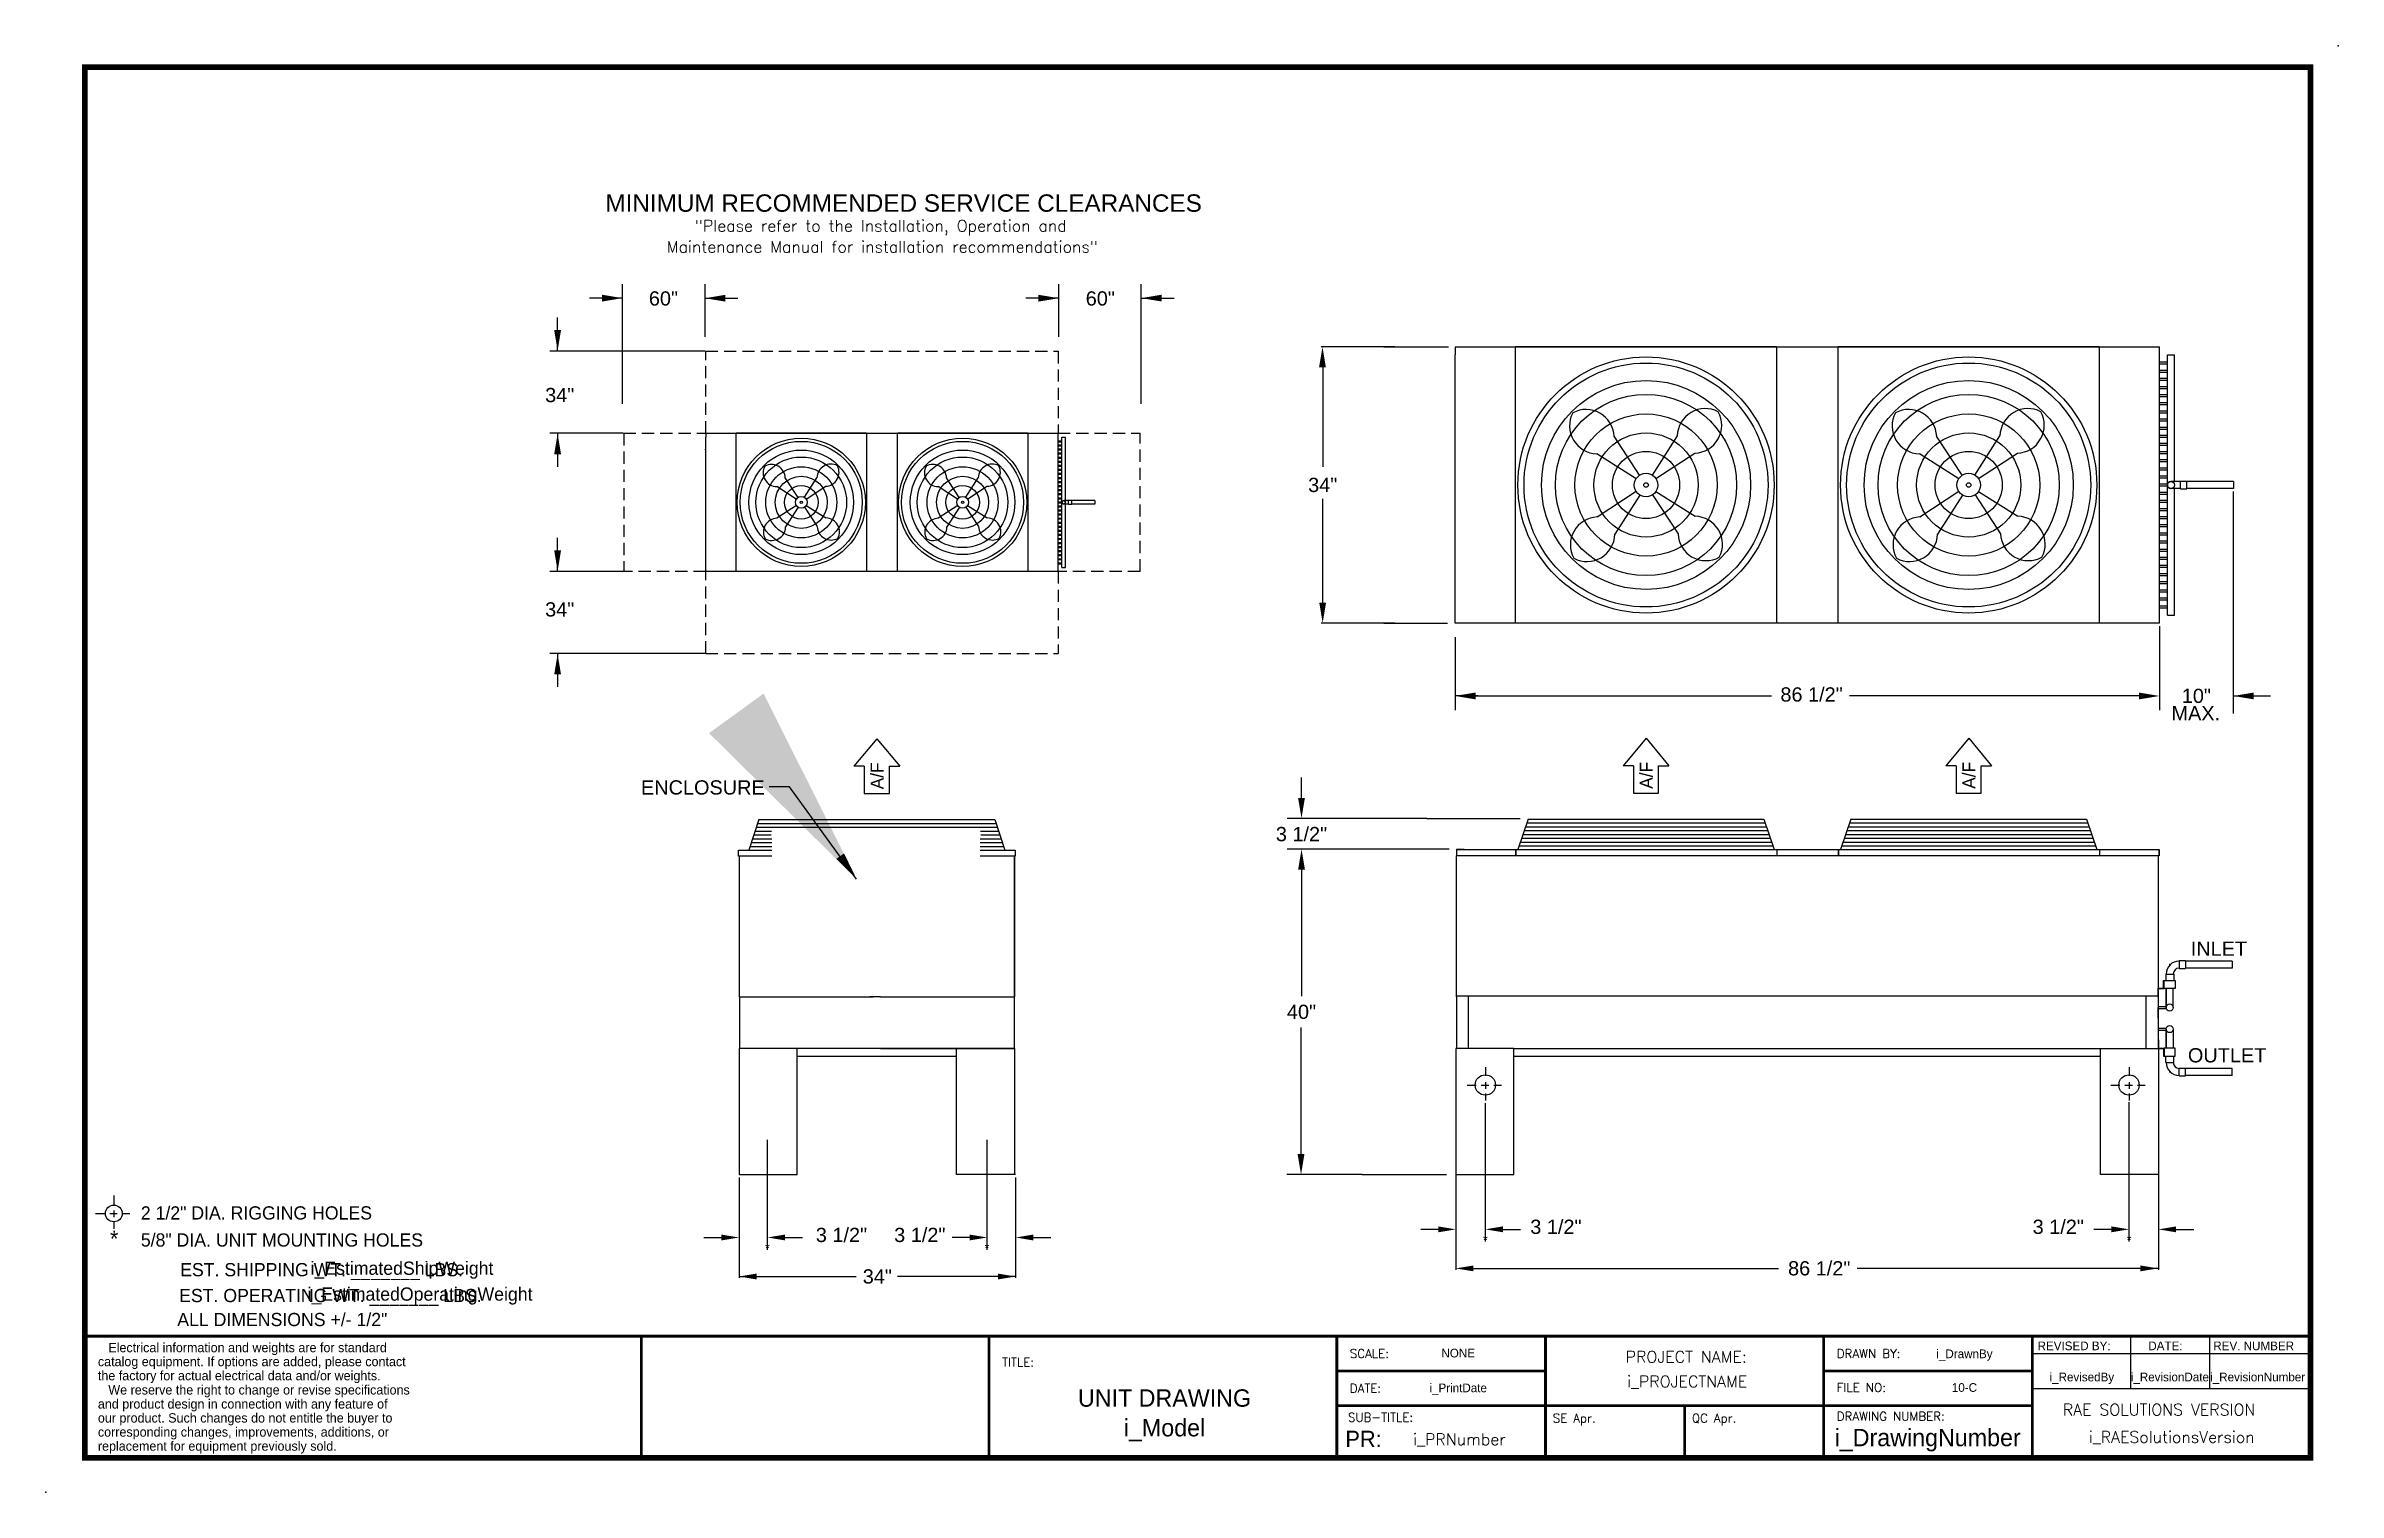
# Model space of a CAD drawing. Extents: x -16 to 266, y -5 to 173.
import ezdxf
from ezdxf.enums import TextEntityAlignment as Align

# ---------------------------------------------------------------- set-up
doc = ezdxf.new("R2010")
doc.units = 0
doc.header["$MEASUREMENT"] = 0
doc.linetypes.add('DASHED', pattern=[0.75, 0.5, -0.25])
doc.layers.get('0').update_dxf_attribs({"color": 1, "linetype": 'CONTINUOUS'})
doc.styles.add('dimentions', font='ARIAL.TTF')
doc.styles.add('SIMPLEX', font='SIMPLEX')
doc.dimstyles.get("Standard").update_dxf_attribs({"dimtxt": 1.8, "dimasz": 1.8, "dimexe": 0.18, "dimexo": 0.0625, "dimgap": 0.09, "dimtad": 0, "dimtih": 1, "dimtoh": 1, "dimdec": 4, "dimzin": 0, "dimdsep": 46, "dimtxsty": 'STANDARD', "dimcen": 0.09, "dimadec": 0, "dimazin": 0, "dimtfac": 1, "dimtdec": 4, "dimtofl": 0, "dimtmove": 0, "dimatfit": 3, "dimfxl": 1, "dimtolj": 1, "dimtzin": 0, "dimarcsym": 0})

msp = doc.modelspace()

# ---------------------------------------------------------------- linework, layer by layer
at = {"color": 1, "lineweight": 30}
for p, q in [((54.64, 129.11), (54.64, 143.81)), ((64.79, 137.36), (64.79, 143.81)), ((64.79, 137.36), (64.79, 143.81)), ((108.28, 137.36), (108.28, 143.81)), ((108.28, 137.36), (108.28, 143.81)), ((118.42, 129.11), (118.42, 143.81)), ((54.64, 142.11), (50.59, 142.11)), ((64.78, 142.1), (68.84, 142.1)), ((108.28, 142.1), (104.22, 142.1)), ((118.42, 142.11), (122.47, 142.11)), ((46.67, 135.66), (46.67, 139.71)), ((149.6, 136.13), (140.54, 136.13)), ((148.22, 136.13), (156.16, 136.13)), ((140.72, 134.8), (140.72, 121.37)), ((46.67, 125.44), (46.67, 121.38)), ((140.72, 103.45), (140.72, 117.42)), ((252.65, 118.32), (252.65, 93.01)), ((46.67, 108.57), (46.67, 112.62)), ((149.6, 102.13), (140.54, 102.13)), ((148.22, 102.13), (156.07, 102.13)), ((243.57, 101.78), (243.57, 93.01)), ((46.67, 98.35), (46.67, 94.3)), ((252.65, 93.19), (257.21, 93.19)), ((153.51, 78.13), (164.98, 78.13)), ((160.71, 26.1), (160.71, 43.1)), ((239.83, 26.1), (239.83, 43.24)), ((72.47, 25.1), (72.47, 38.6)), ((99.47, 25.1), (99.47, 38.6)), ((68.97, 33.98), (68.97, 21.62)), ((102.97, 33.98), (102.97, 21.62)), ((145.55, 34.35), (155.92, 34.35)), ((157.08, 34.98), (157.08, 22.62)), ((243.46, 34.98), (243.46, 22.62)), ((158.72, 22.8), (196.74, 22.8)), ((243.4, 22.8), (206.42, 22.8)), ((68.97, 21.8), (83.37, 21.8)), ((102.97, 21.8), (88.47, 21.8))]:
    msp.add_line(p, q, dxfattribs=at)
at = {"color": 1, "ltscale": 5}
for p, q in [((64.82, 135.59), (45.71, 135.59)), ((156.98, 136.13), (156.98, 135.13)), ((156.98, 136.13), (243.57, 136.13)), ((196.51, 136.13), (164.41, 136.13)), ((164.41, 102.13), (164.41, 136.13)), ((196.51, 136.13), (196.51, 102.13)), ((204.07, 102.13), (204.07, 136.13)), ((236.16, 136.13), (204.07, 136.13)), ((236.16, 136.13), (236.16, 102.13)), ((243.57, 102.13), (243.57, 136.13)), ((156.98, 102.13), (156.98, 135.13)), ((54.73, 125.5), (45.71, 125.5)), ((64.88, 125.5), (108.18, 125.5)), ((64.88, 125.5), (64.88, 125)), ((64.88, 108.5), (64.88, 125)), ((68.6, 108.5), (68.6, 125.5)), ((84.65, 125.5), (68.6, 125.5)), ((84.65, 125.5), (84.65, 108.5)), ((104.48, 125.5), (88.43, 125.5)), ((88.43, 108.5), (88.43, 125.5)), ((104.48, 125.5), (104.48, 108.5)), ((108.18, 108.5), (108.18, 125.5)), ((108.18, 108.5), (108.18, 125.5)), ((54.73, 108.5), (45.71, 108.5)), ((64.88, 108.5), (64.88, 109)), ((108.18, 108.5), (64.88, 108.5)), ((84.65, 108.5), (68.6, 108.5)), ((104.48, 108.5), (88.43, 108.5)), ((156.98, 102.13), (156.98, 103.13)), ((243.57, 102.13), (156.98, 102.13)), ((196.51, 102.13), (164.41, 102.13)), ((236.16, 102.13), (204.07, 102.13)), ((64.82, 98.42), (45.71, 98.42)), ((158.1, 74.29), (157.15, 74.29)), ((157.15, 74.29), (166.52, 74.29)), ((157.15, 56.26), (157.15, 73.54)), ((166.52, 73.54), (157.15, 73.54)), ((164.46, 73.54), (164.46, 74.29)), ((164.46, 74.29), (164.46, 73.54)), ((196.55, 74.29), (196.55, 73.54)), ((204.12, 74.29), (204.12, 73.54)), ((204.12, 74.29), (204.12, 73.54)), ((204.12, 73.54), (204.12, 74.29)), ((234.02, 74.29), (242.44, 74.29)), ((243.52, 73.54), (234.02, 73.54)), ((236.21, 74.29), (236.21, 73.54)), ((242.44, 74.29), (243.52, 74.29)), ((243.4, 73.54), (243.4, 56.26)), ((243.52, 73.58), (243.52, 74.29)), ((243.4, 69.9), (243.4, 59.9)), ((243.4, 56.26), (157.15, 56.26)), ((158.65, 49.85), (158.65, 56.26)), ((241.9, 56.26), (241.9, 49.85)), ((241.9, 56.1), (241.9, 49.98)), ((157.08, 49.85), (157.08, 34.35)), ((164.21, 49.85), (157.08, 49.85)), ((164.21, 34.35), (164.21, 49.85)), ((236.33, 49.79), (164.21, 49.79)), ((236.33, 48.85), (164.21, 48.85)), ((236.33, 34.35), (236.33, 49.85)), ((236.33, 49.85), (243.46, 49.85)), ((243.46, 49.85), (243.46, 34.35)), ((157.08, 34.35), (164.21, 34.35)), ((157.08, 34.35), (160.71, 34.35)), ((243.46, 34.35), (236.33, 34.35)), ((243.46, 34.35), (239.83, 34.35))]:
    msp.add_line(p, q, dxfattribs=at)
at = {"color": 1, "linetype": 'DASHED', "lineweight": 30, "ltscale": 3}
for p, q in [((64.88, 135.59), (108.18, 135.59)), ((64.88, 125.5), (64.88, 135.59)), ((108.18, 135.59), (108.18, 125.5)), ((54.79, 125.5), (54.79, 108.5)), ((54.79, 125.5), (64.88, 125.5)), ((108.18, 125.5), (118.27, 125.5)), ((118.27, 108.5), (118.27, 125.5)), ((64.88, 108.5), (54.79, 108.5)), ((64.88, 98.42), (64.88, 108.5)), ((108.18, 108.5), (108.18, 98.42)), ((118.27, 108.5), (108.18, 108.5)), ((64.88, 98.42), (108.18, 98.42))]:
    msp.add_line(p, q, dxfattribs=at)
at = {"color": 1, "ltscale": 7}
for p, q in [((243.54, 134.26), (244.56, 134.26)), ((243.54, 134.01), (244.56, 134.01)), ((243.54, 133.26), (244.56, 133.26)), ((243.54, 133.01), (244.56, 133.01)), ((244.54, 135.13), (245.41, 135.13)), ((244.54, 103.13), (244.54, 135.13)), ((245.41, 119.56), (245.41, 135.13)), ((243.54, 132.26), (244.56, 132.26)), ((243.54, 132.01), (244.56, 132.01)), ((243.54, 131.26), (244.56, 131.26)), ((243.54, 131.01), (244.56, 131.01)), ((243.54, 130.26), (244.56, 130.26)), ((243.54, 130.01), (244.56, 130.01)), ((243.54, 129.26), (244.56, 129.26)), ((243.54, 129.01), (244.56, 129.01)), ((243.54, 128.26), (244.56, 128.26)), ((243.54, 128.01), (244.56, 128.01)), ((243.54, 127.26), (244.56, 127.26)), ((243.54, 127.01), (244.56, 127.01)), ((108.16, 124.57), (108.67, 124.57)), ((108.16, 124.45), (108.67, 124.45)), ((108.16, 124.07), (108.67, 124.07)), ((108.66, 125), (109.1, 125)), ((108.66, 109), (108.66, 125)), ((109.1, 117.22), (109.1, 125)), ((243.54, 126.26), (244.56, 126.26)), ((243.54, 126.01), (244.56, 126.01)), ((243.54, 125.26), (244.56, 125.26)), ((243.54, 125.01), (244.56, 125.01)), ((243.54, 124.26), (244.56, 124.26)), ((243.54, 124.01), (244.56, 124.01)), ((108.16, 123.95), (108.67, 123.95)), ((108.16, 123.57), (108.67, 123.57)), ((108.16, 123.45), (108.67, 123.45)), ((108.16, 123.07), (108.67, 123.07)), ((108.16, 122.95), (108.67, 122.95)), ((108.16, 122.57), (108.67, 122.57)), ((108.16, 122.45), (108.67, 122.45)), ((108.16, 122.07), (108.67, 122.07)), ((108.16, 121.95), (108.67, 121.95)), ((108.16, 121.57), (108.67, 121.57)), ((108.16, 121.45), (108.67, 121.45)), ((243.54, 123.26), (244.56, 123.26)), ((243.54, 123.01), (244.56, 123.01)), ((243.54, 122.26), (244.56, 122.26)), ((243.54, 122.01), (244.56, 122.01)), ((243.54, 121.26), (244.56, 121.26)), ((108.16, 121.07), (108.67, 121.07)), ((108.16, 120.95), (108.67, 120.95)), ((108.16, 120.57), (108.67, 120.57)), ((108.16, 120.45), (108.67, 120.45)), ((108.16, 120.07), (108.67, 120.07)), ((108.16, 119.95), (108.67, 119.95)), ((108.16, 119.57), (108.67, 119.57)), ((108.16, 119.45), (108.67, 119.45)), ((108.16, 119.07), (108.67, 119.07)), ((108.16, 118.95), (108.67, 118.95)), ((108.16, 118.57), (108.67, 118.57)), ((108.16, 118.45), (108.67, 118.45)), ((243.54, 121.01), (244.56, 121.01)), ((243.54, 120.26), (244.56, 120.26)), ((243.54, 120.01), (244.56, 120.01)), ((243.54, 119.26), (244.56, 119.26)), ((243.54, 119.01), (244.56, 119.01)), ((246.14, 119.56), (244.98, 119.56)), ((246.14, 118.69), (244.98, 118.69)), ((245.41, 103.13), (245.41, 118.69)), ((246.14, 119.61), (246.92, 119.61)), ((246.14, 118.64), (246.14, 119.61)), ((246.14, 118.64), (246.92, 118.64)), ((246.92, 118.64), (246.92, 119.61)), ((252.66, 119.56), (246.92, 119.56)), ((252.66, 118.69), (246.92, 118.69)), ((252.66, 119.56), (252.66, 118.69)), ((108.16, 118.07), (108.67, 118.07)), ((108.16, 117.95), (108.67, 117.95)), ((108.16, 117.57), (108.67, 117.57)), ((108.16, 117.45), (108.67, 117.45)), ((108.16, 117.07), (108.67, 117.07)), ((108.16, 116.95), (108.67, 116.95)), ((108.16, 116.57), (108.67, 116.57)), ((108.16, 116.45), (108.67, 116.45)), ((108.16, 116.07), (108.67, 116.07)), ((108.16, 115.95), (108.67, 115.95)), ((108.16, 115.57), (108.67, 115.57)), ((109.47, 117.22), (108.88, 117.22)), ((109.47, 116.79), (108.88, 116.79)), ((109.1, 109), (109.1, 116.79)), ((109.47, 117.25), (109.86, 117.25)), ((109.47, 116.76), (109.47, 117.25)), ((109.47, 116.76), (109.86, 116.76)), ((109.86, 116.76), (109.86, 117.25)), ((112.72, 117.22), (109.86, 117.22)), ((112.72, 116.79), (109.86, 116.79)), ((112.72, 117.22), (112.72, 116.79)), ((243.54, 118.26), (244.56, 118.26)), ((243.54, 118.01), (244.56, 118.01)), ((243.54, 117.26), (244.56, 117.26)), ((243.54, 117.01), (244.56, 117.01)), ((243.54, 116.26), (244.56, 116.26)), ((243.54, 116.01), (244.56, 116.01)), ((108.16, 115.45), (108.67, 115.45)), ((108.16, 115.07), (108.67, 115.07)), ((108.16, 114.95), (108.67, 114.95)), ((108.16, 114.57), (108.67, 114.57)), ((108.16, 114.45), (108.67, 114.45)), ((108.16, 114.07), (108.67, 114.07)), ((108.16, 113.95), (108.67, 113.95)), ((108.16, 113.57), (108.67, 113.57)), ((108.16, 113.45), (108.67, 113.45)), ((108.16, 113.07), (108.67, 113.07)), ((108.16, 112.95), (108.67, 112.95)), ((243.54, 115.26), (244.56, 115.26)), ((243.54, 115.01), (244.56, 115.01)), ((243.54, 114.26), (244.56, 114.26)), ((243.54, 114.01), (244.56, 114.01)), ((243.54, 113.26), (244.56, 113.26)), ((243.54, 113.01), (244.56, 113.01)), ((108.16, 112.57), (108.67, 112.57)), ((108.16, 112.45), (108.67, 112.45)), ((108.16, 112.07), (108.67, 112.07)), ((108.16, 111.95), (108.67, 111.95)), ((108.16, 111.57), (108.67, 111.57)), ((108.16, 111.45), (108.67, 111.45)), ((108.16, 111.07), (108.67, 111.07)), ((108.16, 110.95), (108.67, 110.95)), ((108.16, 110.57), (108.67, 110.57)), ((108.16, 110.45), (108.67, 110.45)), ((108.16, 110.07), (108.67, 110.07)), ((108.16, 109.95), (108.67, 109.95)), ((243.54, 112.26), (244.56, 112.26)), ((243.54, 112.01), (244.56, 112.01)), ((243.54, 111.26), (244.56, 111.26)), ((243.54, 111.01), (244.56, 111.01)), ((243.54, 110.26), (244.56, 110.26)), ((243.54, 110.01), (244.56, 110.01)), ((108.16, 109.57), (108.67, 109.57)), ((108.16, 109.45), (108.67, 109.45)), ((108.66, 109), (109.1, 109)), ((243.54, 109.26), (244.56, 109.26)), ((243.54, 109.01), (244.56, 109.01)), ((243.54, 108.26), (244.56, 108.26)), ((243.54, 108.01), (244.56, 108.01)), ((243.54, 107.26), (244.56, 107.26)), ((243.54, 107.01), (244.56, 107.01)), ((243.54, 106.26), (244.56, 106.26)), ((243.54, 106.01), (244.56, 106.01)), ((243.54, 105.26), (244.56, 105.26)), ((243.54, 105.01), (244.56, 105.01)), ((243.54, 104.26), (244.56, 104.26)), ((243.54, 104.01), (244.56, 104.01)), ((244.54, 103.13), (245.41, 103.13)), ((68.91, 73.48), (68.91, 74.23)), ((68.91, 74.23), (72.99, 74.23)), ((72.99, 73.48), (68.91, 73.48)), ((69.01, 56.23), (69.01, 73.48)), ((69.01, 56.19), (69.01, 73.48)), ((98.61, 74.23), (102.91, 74.23)), ((102.91, 73.48), (98.61, 73.48)), ((102.82, 56.19), (102.82, 73.48)), ((102.82, 73.48), (102.82, 56.19)), ((102.91, 74.23), (102.91, 73.48)), ((157.15, 56.19), (157.15, 73.48)), ((246, 60.64), (246, 59.67)), ((246, 60.64), (246.78, 60.64)), ((246, 59.67), (246.78, 59.67)), ((246.78, 60.64), (246.78, 59.67)), ((252.51, 60.59), (246.78, 60.59)), ((252.51, 59.72), (246.78, 59.72)), ((252.51, 60.59), (252.51, 59.72)), ((243.4, 57.27), (244.08, 57.27)), ((243.4, 56.21), (243.4, 57.27)), ((243.4, 57.24), (243.4, 49.87)), ((243.46, 56.21), (243.46, 57.21)), ((243.46, 57.21), (244.15, 57.21)), ((244.08, 57.27), (244.08, 58.21)), ((244.08, 58.21), (244.15, 58.21)), ((244.15, 57.21), (244.15, 58.21)), ((244.15, 58.21), (245.27, 58.21)), ((245.52, 57.21), (244.15, 57.21)), ((244.35, 58.99), (245.32, 58.99)), ((244.35, 58.99), (244.35, 58.21)), ((244.4, 58.21), (245.27, 58.21)), ((244.4, 57.21), (244.4, 54.88)), ((244.4, 54.88), (244.4, 57.21)), ((245.27, 58.21), (245.52, 58.21)), ((245.27, 54.88), (245.27, 57.21)), ((245.32, 58.99), (245.32, 58.21)), ((245.52, 58.21), (245.52, 57.21)), ((69.01, 56.19), (85.47, 56.19)), ((69.04, 56.19), (69.04, 49.85)), ((86.35, 56.19), (102.82, 56.19)), ((102.79, 56.19), (102.79, 49.85)), ((243.4, 56.21), (243.4, 53.55)), ((243.46, 56.21), (243.4, 56.21)), ((243.4, 55.01), (244.42, 55.01)), ((243.4, 53.55), (243.4, 54.88)), ((243.4, 54.76), (244.42, 54.76)), ((243.4, 52.35), (244.42, 52.35)), ((243.4, 52.1), (244.42, 52.1)), ((243.4, 50.9), (243.4, 49.83)), ((243.46, 50.9), (243.4, 50.9)), ((243.46, 50.9), (243.46, 49.9)), ((244.4, 49.9), (244.4, 52.23)), ((244.4, 52.23), (244.4, 49.9)), ((245.27, 52.23), (245.27, 49.9)), ((68.97, 49.85), (68.97, 34.35)), ((85.47, 49.85), (69.04, 49.85)), ((76.1, 34.35), (76.1, 49.85)), ((95.72, 48.85), (76.1, 48.85)), ((102.79, 49.85), (86.35, 49.85)), ((86.35, 49.85), (102.82, 49.85)), ((95.72, 34.35), (95.72, 49.85)), ((102.85, 49.85), (102.85, 34.35)), ((243.4, 49.83), (244.08, 49.83)), ((243.46, 49.9), (244.15, 49.9)), ((244.08, 49.83), (244.08, 48.9)), ((244.08, 48.9), (244.15, 48.9)), ((245.52, 49.9), (244.15, 49.9)), ((244.15, 49.9), (244.15, 48.9)), ((244.15, 48.9), (245.27, 48.9)), ((244.35, 48.12), (244.35, 48.9)), ((244.35, 48.9), (245.32, 48.9)), ((244.35, 48.12), (245.32, 48.12)), ((244.4, 48.9), (245.27, 48.9)), ((245.27, 48.9), (245.52, 48.9)), ((245.32, 48.12), (245.32, 48.9)), ((245.52, 48.9), (245.52, 49.9)), ((246, 47.44), (246.78, 47.44)), ((246, 46.46), (246, 47.44)), ((246, 46.46), (246.78, 46.46)), ((246.78, 46.46), (246.78, 47.44)), ((252.51, 47.39), (246.78, 47.39)), ((252.51, 46.51), (246.78, 46.51)), ((252.51, 46.51), (252.51, 47.39)), ((68.97, 34.35), (76.1, 34.35)), ((68.97, 34.35), (76.1, 34.35)), ((68.97, 34.35), (76.1, 34.35)), ((102.85, 34.35), (95.72, 34.35)), ((102.97, 34.35), (95.85, 34.35))]:
    msp.add_line(p, q, dxfattribs=at)
at = {"color": 1}
for p, q in [((179.66, 120.34), (176.53, 125.12)), ((181.24, 120.35), (184.31, 125.18)), ((219.32, 120.34), (216.18, 125.12)), ((220.89, 120.35), (223.96, 125.18)), ((179.23, 119.9), (174.41, 122.97)), ((181.67, 119.92), (186.46, 123.06)), ((218.89, 119.9), (214.06, 122.97)), ((221.33, 119.92), (226.11, 123.06)), ((76.01, 117.39), (73.6, 118.93)), ((76.23, 117.61), (74.66, 120)), ((77.01, 117.62), (78.55, 120.03)), ((77.23, 117.4), (79.62, 118.97)), ((95.84, 117.39), (93.43, 118.93)), ((96.05, 117.61), (94.49, 120)), ((96.84, 117.62), (98.37, 120.03)), ((97.06, 117.4), (99.45, 118.97)), ((181.68, 118.35), (186.51, 115.28)), ((221.34, 118.35), (226.17, 115.28)), ((76.02, 116.61), (73.63, 115.04)), ((76.24, 116.39), (74.7, 113.98)), ((77.02, 116.4), (78.59, 114.01)), ((77.24, 116.62), (79.65, 115.08)), ((95.85, 116.61), (93.45, 115.04)), ((96.06, 116.39), (94.53, 113.98)), ((96.85, 116.4), (98.42, 114.01)), ((97.06, 116.62), (99.48, 115.08)), ((179.25, 118.33), (174.46, 115.19)), ((179.68, 117.9), (176.61, 113.07)), ((181.26, 117.91), (184.39, 113.13)), ((218.9, 118.33), (214.12, 115.19)), ((219.34, 117.9), (216.27, 113.07)), ((220.91, 117.91), (224.05, 113.13)), ((252.65, 93.01), (252.65, 91.05)), ((85.91, 87.91), (83.1, 84.55)), ((85.91, 87.91), (88.72, 84.55)), ((180.46, 87.98), (177.65, 84.61)), ((180.46, 87.98), (183.27, 84.61)), ((220.12, 87.98), (217.31, 84.61)), ((220.12, 87.98), (222.92, 84.61)), ((84.37, 84.55), (83.1, 84.55)), ((84.37, 84.55), (84.37, 81.18)), ((87.45, 81.18), (87.45, 84.55)), ((87.45, 84.55), (88.72, 84.55)), ((178.92, 84.61), (177.65, 84.61)), ((178.92, 84.61), (178.92, 81.24)), ((182, 81.24), (182, 84.61)), ((182, 84.61), (183.27, 84.61)), ((218.57, 84.61), (217.31, 84.61)), ((218.57, 84.61), (218.57, 81.24)), ((221.66, 84.61), (222.92, 84.61)), ((221.66, 81.24), (221.66, 84.61)), ((84.37, 81.18), (87.45, 81.18)), ((178.92, 81.24), (182, 81.24)), ((218.57, 81.24), (221.66, 81.24)), ((71.41, 77.98), (70.16, 74.23)), ((70.79, 76.1), (72.91, 76.1)), ((70.94, 76.57), (72.95, 76.57)), ((71.1, 77.04), (100.72, 77.04)), ((71.26, 77.51), (100.57, 77.51)), ((71.41, 77.98), (100.41, 77.98)), ((98.64, 76.57), (100.88, 76.57)), ((98.69, 76.1), (101.04, 76.1)), ((100.41, 77.98), (101.66, 74.23)), ((165.96, 78.04), (164.71, 74.29)), ((165.33, 76.16), (195.58, 76.16)), ((165.49, 76.63), (195.43, 76.63)), ((165.65, 77.1), (195.27, 77.1)), ((165.8, 77.57), (195.12, 77.57)), ((165.96, 78.04), (194.96, 78.04)), ((194.96, 78.04), (196.21, 74.29)), ((205.62, 78.04), (204.37, 74.29)), ((204.99, 76.16), (235.24, 76.16)), ((205.15, 76.63), (235.08, 76.63)), ((205.3, 77.1), (234.93, 77.1)), ((205.46, 77.57), (234.77, 77.57)), ((205.62, 78.04), (234.62, 78.04)), ((234.62, 78.04), (235.87, 74.29)), ((70.32, 74.69), (72.99, 74.69)), ((70.47, 75.16), (72.99, 75.16)), ((70.63, 75.63), (72.99, 75.63)), ((98.61, 75.63), (101.19, 75.63)), ((98.61, 75.16), (101.35, 75.16)), ((98.61, 74.69), (101.51, 74.69)), ((157.15, 74.29), (157.77, 74.29)), ((164.87, 74.76), (196.05, 74.76)), ((165.02, 75.23), (195.9, 75.23)), ((165.18, 75.69), (195.74, 75.69)), ((166.52, 74.29), (234.02, 74.29)), ((234.02, 73.54), (166.52, 73.54)), ((204.52, 74.76), (235.71, 74.76)), ((204.68, 75.23), (235.55, 75.23)), ((204.83, 75.69), (235.4, 75.69)), ((243.52, 73.54), (243.52, 74.29)), ((243.52, 74.29), (243.52, 73.54)), ((243.52, 73.54), (243.52, 74.29)), ((243.52, 74.29), (243.52, 73.54)), ((85.91, 56.19), (85.04, 56.19)), ((86.35, 56.19), (85.91, 56.19)), ((157.15, 56.19), (157.15, 49.85)), ((243.4, 56.26), (243.4, 49.85)), ((86.35, 49.85), (85.47, 49.85))]:
    msp.add_line(p, q, dxfattribs=at)
at = {"color": 1, "linetype": 'Continuous', "lineweight": 30}
msp.add_line((64.82, 123.47), (64.82, 123.51), dxfattribs=at)
at = {"color": 1, "linetype": 'ByBlock', "lineweight": 30}
for p, q in [((156.98, 100.41), (156.98, 91.44)), ((243.57, 100.41), (243.57, 91.44)), ((159.83, 93.19), (156.98, 93.19)), ((159.5, 93.19), (195.87, 93.19)), ((241.05, 93.19), (205.45, 93.19)), ((138.11, 80.65), (138.11, 83.17)), ((153.51, 78.13), (136.36, 78.13)), ((156.25, 74.35), (136.36, 74.35)), ((138.11, 71.83), (138.11, 56.27)), ((138.05, 36.87), (138.05, 52.43)), ((145.55, 34.35), (136.3, 34.35)), ((157.08, 33.85), (157.08, 26.1)), ((243.46, 33.85), (243.46, 26.1)), ((68.97, 32.85), (68.97, 25.1)), ((102.97, 32.85), (102.97, 25.1)), ((64.65, 26.6), (66.81, 26.6)), ((74.63, 26.6), (76.79, 26.6)), ((97.31, 26.6), (95.15, 26.6)), ((105.13, 26.6), (107.29, 26.6)), ((154.92, 27.6), (152.76, 27.6)), ((162.87, 27.6), (165.03, 27.6)), ((237.67, 27.6), (235.51, 27.6)), ((245.62, 27.6), (247.78, 27.6))]:
    msp.add_line(p, q, dxfattribs=at)
msp.add_line((157.15, 74.29), (157.15, 73.54))
at = {"lineweight": 30}
for p, q in [((158.48, 45.35), (159.57, 45.35)), ((160.2, 45.35), (161.12, 45.35)), ((160.71, 47.53), (160.71, 46.46)), ((160.71, 45.7), (160.71, 44.88)), ((161.75, 45.35), (162.69, 45.35)), ((237.6, 45.35), (238.69, 45.35)), ((239.33, 45.35), (240.25, 45.35)), ((239.83, 47.53), (239.83, 46.46)), ((239.83, 45.7), (239.83, 44.88)), ((240.88, 45.35), (241.81, 45.35)), ((160.71, 44.3), (160.71, 43.45)), ((239.83, 44.3), (239.83, 43.45)), ((-7.88, 31.75), (-7.88, 30.67)), ((-10.12, 29.56), (-9.02, 29.56)), ((-8.39, 29.56), (-7.47, 29.56)), ((-7.88, 29.91), (-7.88, 29.1)), ((-7.88, 28.51), (-7.88, 27.66)), ((-6.84, 29.56), (-5.91, 29.56)), ((56.95, -0.5), (56.95, 14.46)), ((99.7, -0.5), (99.7, 14.46)), ((142.45, 14.46), (227.95, 14.46)), ((142.45, -0.5), (142.45, 14.46)), ((168.1, 14.46), (168.1, -0.5)), ((202.3, 14.46), (202.3, 5.91)), ((227.95, 14.46), (227.95, -0.5)), ((227.95, 14.46), (262.15, 14.46)), ((227.95, 14.46), (227.95, 12.32)), ((240.01, 14.46), (240.01, 8.05)), ((249.73, 14.46), (249.73, 8.05)), ((227.95, 12.32), (262.15, 12.32)), ((168.1, 10.19), (142.45, 10.19)), ((202.3, 10.19), (227.95, 10.19)), ((202.3, 5.91), (202.3, 10.19)), ((227.95, 5.91), (142.45, 5.91)), ((185.2, 5.91), (185.2, -0.5)), ((202.3, 5.91), (202.3, -0.5)), ((227.95, 8.05), (262.15, 8.05))]:
    msp.add_line(p, q, dxfattribs=at)
at = {"const_width": 0.684}
msp.add_lwpolyline([(-11.45, -0.5), (262.15, -0.5), (262.15, 170.5), (-11.45, 170.5), (-11.45, -0.5)], dxfattribs=at)
at = {"lineweight": 30, "const_width": 0.342}
for points in [[(57.35, 14.46), (-11.45, 14.46)], [(262.15, 14.46), (56.95, 14.46), (56.95, -0.5)], [(99.7, 14.46), (99.7, -0.5)], [(142.45, 14.46), (142.45, -0.5)], [(168.1, 14.46), (168.1, -0.5)], [(202.3, 14.46), (202.3, -0.5)], [(227.95, -0.5), (227.95, 14.46), (262.15, 14.46)], [(168.1, 10.19), (142.45, 10.19)], [(227.95, 10.19), (202.3, 10.19), (202.3, -0.5)], [(227.95, 5.91), (142.45, 5.91)], [(185.2, 5.91), (185.2, -0.5)]]:
    msp.add_lwpolyline(points, dxfattribs=at)
at = {"color": 1}
for centre, radius in [((180.46, 119.13), 15.75), ((180.46, 119.13), 15), ((220.12, 119.13), 15.75), ((220.12, 119.13), 15), ((180.46, 119.13), 12.85), ((180.46, 119.13), 11.14), ((220.12, 119.13), 12.85), ((220.12, 119.13), 11.14), ((180.46, 119.13), 8.74), ((220.12, 119.13), 8.74), ((76.62, 117), 7.88), ((76.62, 117), 7.5), ((96.45, 117), 7.88), ((96.45, 117), 7.5), ((180.46, 119.13), 6.4), ((220.12, 119.13), 6.4), ((76.62, 117), 6.43), ((76.62, 117), 5.57), ((76.62, 117), 4.37), ((96.45, 117), 6.43), ((96.45, 117), 5.57), ((96.45, 117), 4.37), ((180.46, 119.13), 4.13), ((220.12, 119.13), 4.13), ((76.62, 117), 3.2), ((76.62, 117), 2.07), ((96.45, 117), 3.2), ((96.45, 117), 2.07), ((180.46, 119.13), 1.45), ((180.46, 119.13), 0.286), ((220.12, 119.13), 1.45), ((220.12, 119.13), 0.286), ((76.62, 117), 0.726), ((76.62, 117), 0.143), ((96.45, 117), 0.726), ((96.45, 117), 0.143), ((160.71, 45.35), 1.25), ((239.83, 45.35), 1.25)]:
    msp.add_circle(centre, radius, dxfattribs=at)
at = {"color": 1, "ltscale": 7}
for centre, radius in [((244.98, 119.13), 0.438), ((108.88, 117), 0.219), ((244.83, 54.88), 0.438), ((244.83, 52.23), 0.438)]:
    msp.add_circle(centre, radius, dxfattribs=at)
at = {"color": 1, "ltscale": 5}
for centre in [(160.71, 45.35), (160.71, 45.35), (239.83, 45.35), (239.83, 45.35), (239.83, 45.35)]:
    msp.add_circle(centre, 1.25, dxfattribs=at)
at = {"lineweight": 30}
msp.add_circle((-7.88, 29.56), 1.03, dxfattribs=at)
at = {"color": 1}
for centre, radius, start, end in [((174.49, 126.4), 3.43, 152.1445, 268.6588), ((173.1, 124.99), 3.43, 2.1853, 118.6996), ((187.73, 125.1), 3.43, 62.1445, 178.6588), ((186.33, 126.48), 3.43, 272.1853, 28.6996), ((214.14, 126.4), 3.43, 152.1445, 268.6588), ((212.76, 124.99), 3.43, 2.1853, 118.6996), ((227.39, 125.1), 3.43, 62.1445, 178.6588), ((225.98, 126.48), 3.43, 272.1853, 28.6996), ((73.64, 120.64), 1.71, 152.1445, 268.6588), ((72.95, 119.94), 1.71, 2.1853, 118.6996), ((80.26, 119.99), 1.71, 62.1445, 178.6588), ((79.56, 120.68), 1.71, 272.1853, 28.6996), ((93.47, 120.64), 1.71, 152.1445, 268.6588), ((92.77, 119.94), 1.71, 2.1853, 118.6996), ((100.09, 119.99), 1.71, 62.1445, 178.6588), ((99.39, 120.68), 1.71, 272.1853, 28.6996), ((73.69, 113.33), 1.71, 92.1853, 208.6996), ((72.99, 114.02), 1.71, 242.1445, 358.6588), ((80.3, 114.07), 1.71, 182.1853, 298.6996), ((79.61, 113.37), 1.71, 332.1445, 88.6588), ((93.52, 113.33), 1.71, 92.1853, 208.6996), ((92.82, 114.02), 1.71, 242.1445, 358.6588), ((100.13, 114.07), 1.71, 182.1853, 298.6996), ((99.44, 113.37), 1.71, 332.1445, 88.6588), ((174.59, 111.77), 3.43, 92.1853, 208.6996), ((173.19, 113.15), 3.43, 242.1445, 358.6588), ((187.82, 113.26), 3.43, 182.1853, 298.6996), ((186.43, 111.85), 3.43, 332.1445, 88.6588), ((214.25, 111.77), 3.43, 92.1853, 208.6996), ((212.85, 113.15), 3.43, 242.1445, 358.6588), ((227.47, 113.26), 3.43, 182.1853, 298.6996), ((226.09, 111.85), 3.43, 332.1445, 88.6588)]:
    msp.add_arc(centre, radius, start, end, dxfattribs=at)
at = {"color": 1, "ltscale": 7}
for centre, radius, start, end in [((244.98, 119.13), 0.438, 90, 270), ((108.88, 117), 0.219, 90, 270), ((246, 58.99), 1.6, 90, 180), ((246, 58.99), 0.729, 90, 180), ((246, 48.12), 1.6, 180, 270), ((246, 48.12), 0.729, 180, 270)]:
    msp.add_arc(centre, radius, start, end, dxfattribs=at)
for p in [(265.54, 173.13), (227.95, -0.5), (-16.24, -4.72)]:
    msp.add_point(p)
for p in [(244.83, 60.16), (244.83, 46.95)]:
    msp.add_point(p, dxfattribs=at)
at = {"color": 1, "linetype": 'ByBlock', "lineweight": 30}
for points in [[(52.12, 142.53), (52.12, 141.69), (54.64, 142.11)], [(67.3, 142.52), (67.3, 141.68), (64.78, 142.1)], [(105.76, 142.52), (105.76, 141.68), (108.28, 142.1)], [(120.94, 142.53), (120.94, 141.69), (118.42, 142.11)], [(47.09, 138.18), (46.25, 138.18), (46.67, 135.66)], [(141.11, 133.6), (140.27, 133.6), (140.69, 136.12)], [(47.09, 122.92), (46.25, 122.92), (46.67, 125.44)], [(47.09, 111.09), (46.25, 111.09), (46.67, 108.57)], [(141.13, 104.68), (140.29, 104.68), (140.71, 102.16)], [(47.09, 95.83), (46.25, 95.83), (46.67, 98.35)], [(159.5, 93.61), (159.5, 92.77), (156.98, 93.19)], [(241.05, 93.61), (241.05, 92.77), (243.57, 93.19)], [(255.17, 93.61), (255.17, 92.77), (252.65, 93.19)], [(138.53, 80.65), (137.69, 80.65), (138.11, 78.13)], [(138.53, 71.83), (137.69, 71.83), (138.11, 74.35)], [(138.47, 36.87), (137.63, 36.87), (138.05, 34.35)], [(66.81, 26.24), (66.81, 26.96), (68.97, 26.6)], [(74.63, 26.24), (74.63, 26.96), (72.47, 26.6)], [(97.31, 26.24), (97.31, 26.96), (99.47, 26.6)], [(105.13, 26.24), (105.13, 26.96), (102.97, 26.6)], [(154.92, 27.24), (154.92, 27.96), (157.08, 27.6)], [(162.87, 27.24), (162.87, 27.96), (160.71, 27.6)], [(237.67, 27.24), (237.67, 27.96), (239.83, 27.6)], [(245.62, 27.24), (245.62, 27.96), (243.46, 27.6)], [(159.24, 22.44), (159.24, 23.16), (157.08, 22.8)], [(241.24, 22.44), (241.24, 23.16), (243.4, 22.8)], [(71.13, 21.44), (71.13, 22.16), (68.97, 21.8)], [(100.81, 21.44), (100.81, 22.16), (102.97, 21.8)]]:
    msp.add_solid(points, dxfattribs=at)
at = {"color": 1, "lineweight": 30}
for points in [[(53.33, 142.33), (53.33, 141.89), (54.64, 142.11)], [(66.1, 142.32), (66.1, 141.88), (64.78, 142.1)], [(106.96, 142.32), (106.96, 141.88), (108.28, 142.1)], [(119.73, 142.33), (119.73, 141.89), (118.42, 142.11)], [(46.88, 124.13), (46.45, 124.13), (46.67, 125.44)], [(46.88, 109.88), (46.45, 109.88), (46.67, 108.57)]]:
    msp.add_solid(points, dxfattribs=at)
at = {"color": 1}
msp.add_solid([(80.93, 73.16), (83.43, 70.65), (81.88, 73.83)], dxfattribs=at)

# ---------------------------------------------------------------- texts
at = {"lineweight": 30}
for s, height, style, p in [('MINIMUM RECOMMENDED SERVICE CLEARANCES', 2.1375, 'dimentions', (52.54, 152.73)), ('TITLE:', 1.069, 'SIMPLEX', (101.3, 10.72)), ('SCALE:', 1.069, 'SIMPLEX', (144.05, 11.79)), ('DRAWN BY:', 1.069, 'SIMPLEX', (203.9, 11.79)), ('DATE:', 1.069, 'SIMPLEX', (144.05, 7.52)), ('FILE NO:', 1.069, 'SIMPLEX', (203.9, 7.62)), ('RAE SOLUTIONS VERSION', 1.4193, 'SIMPLEX', (231.69, 4.72)), ('SUB-TITLE:', 1.069, 'SIMPLEX', (143.82, 3.95)), ('SE Apr.', 1.069, 'SIMPLEX', (169, 3.85)), ('QC Apr.', 1.069, 'SIMPLEX', (186.1, 3.85)), ('DRAWING NUMBER:', 1.0687, 'SIMPLEX', (203.9, 4.08))]:
    msp.add_text(s, height=height, dxfattribs=dict(at, style=style)).set_placement(p)
at = {"lineweight": 30, "style": 'SIMPLEX'}
for s, height, p in [('"Please refer to the Installation, Operation and', 1.4193, (86.4, 150.29)), ('Maintenance Manual for installation recommendations"', 1.4193, (86.57, 147.71)), ('PROJECT NAME:', 1.4193, (185.41, 11.22)), ('i_PROJECTNAME', 1.4193, (185.52, 8.18)), ('i_RAESolutionsVersion', 1.4193, (245.08, 1.35)), ('i_PRNumber', 1.419, (157.52, 1.07))]:
    msp.add_text(s, height=height, dxfattribs=at).set_placement(p, align=Align.CENTER)
at = {"color": 1, "style": 'dimentions'}
for s, p in [('86 1/2"', (200.81, 93.41)), ('40"', (138.11, 54.35))]:
    msp.add_text(s, height=1.75, dxfattribs=at).set_placement(p, align=Align.MIDDLE)
at = {"color": 1, "lineweight": 30, "style": 'dimentions'}
msp.add_text('MAX.', height=1.75, dxfattribs=at).set_placement((248.04, 90.19), align=Align.CENTER)
at = {"color": 1}
for p in [(86.74, 81.71), (181.29, 81.77), (220.95, 81.77)]:
    msp.add_text('A/F', height=1.594, rotation=90, dxfattribs=at).set_placement(p)
at = {"color": 1, "lineweight": 30, "style": 'dimentions'}
msp.add_text('3 1/2"', height=1.75, dxfattribs=at).set_placement((138.11, 76.24), align=Align.MIDDLE)
for s, p in [('INLET', (254.35, 61.24)), ('OUTLET', (256.71, 48.13))]:
    msp.add_text(s, height=1.75, dxfattribs=at).set_placement(p, align=Align.RIGHT)
at = {"lineweight": 30}
for s, height, p in [('2 1/2" DIA. RIGGING HOLES', 1.6245, (-4.56, 28.81)), ('5/8" DIA. UNIT MOUNTING HOLES', 1.6245, (-4.56, 25.48)), ('catalog equipment. If options are added, please contact', 1.1514, (-9.84, 10.77)), ('   Electrical information and weights are for standard', 1.1514, (-9.84, 12.49)), ('REVISED BY:', 1.0687, (228.59, 12.74)), ('DATE:', 1.069, (242.2, 12.74)), ('REV. NUMBER', 1.0687, (250.19, 12.74)), ('the factory for actual electrical data and/or weights.', 1.1514, (-9.84, 9.04)), ('   We reserve the right to change or revise specifications', 1.1514, (-9.84, 7.29)), ('and product design in connection with any feature of', 1.1514, (-9.84, 5.56)), ('our product. Such changes do not entitle the buyer to', 1.1514, (-9.84, 3.84)), ('corresponding changes, improvements, additions, or ', 1.1514, (-9.84, 2.11)), ('replacement for equipment previously sold.', 1.1514, (-9.84, 0.38))]:
    msp.add_text(s, height=height, dxfattribs=at).set_placement(p)
at = {"color": 1, "style": 'dimentions'}
for p in [(166.23, 27.04), (227.98, 27.04)]:
    msp.add_text('3 1/2"', height=1.75, dxfattribs=at).set_placement(p)
at = {"lineweight": 30}
for s, height, p in [('*', 2, (-7.84, 25.45)), ('EST. SHIPPING WT. _______ LBS.', 1.6245, (17.66, 21.83)), ('i_EstimatedShipWeight', 1.6264, (27.54, 22.01)), ('EST. OPERATING WT. _______ LBS.', 1.6245, (18.74, 18.65)), ('i_EstimatedOperatingWeight', 1.6245, (29.76, 18.83)), ('ALL DIMENSIONS +/- 1/2"', 1.6245, (12.83, 15.7)), ('NONE', 1.069, (157.37, 11.85)), ('i_DrawnBy', 1.069, (219.6, 11.76)), ('i_PrintDate', 1.0687, (157.37, 7.57)), ('10-C', 1.069, (219.6, 7.62)), ('i_RevisedBy', 1.0687, (234.03, 8.91)), ('i_RevisionDate', 1.0687, (244.85, 8.91)), ('i_RevisionNumber', 1.0687, (255.64, 8.91)), ('UNIT DRAWING', 2.1375, (121.27, 5.79)), ('i_Model', 2.137, (121.27, 2.14)), ('i_DrawingNumber', 2.1375, (215.08, 0.93))]:
    msp.add_text(s, height=height, dxfattribs=at).set_placement(p, align=Align.CENTER)
at = {"color": 1, "lineweight": 30}
for p in [(72.47, 24.73), (99.45, 24.73), (160.71, 25.73), (239.83, 25.73)]:
    msp.add_text('*', height=1.12, dxfattribs=at).set_placement(p, align=Align.CENTER)
at = {"color": 1, "lineweight": 30, "style": 'dimentions'}
for p in [(78.41, 26.04), (88.04, 26.04)]:
    msp.add_text('3 1/2"', height=1.75, dxfattribs=at).set_placement(p)
at = {"lineweight": 30}
msp.add_text('PR:', height=2.004, dxfattribs=at).set_placement((147.97, 0.83), align=Align.RIGHT)
at = {"color": 1, "lineweight": 30, "char_height": 1.75, "attachment_point": 5, "style": 'dimentions'}
for s, insert in [('\\A1;60"', (59.68, 142.06)), ('\\A1;60"', (113.38, 142.06)), ('34"', (46.93, 130.18)), ('\\A1;34"', (140.72, 119.13)), ('34"', (46.93, 103.82)), ('\\A1;10"', (248.11, 93.19)), ('34"', (85.97, 21.8)), ('86 1/2"', (201.75, 22.8))]:
    msp.add_mtext(s, dxfattribs=dict(at, insert=insert))
at = {"color": 1, "insert": (72.13, 81.93), "char_height": 1.75, "attachment_point": 6, "style": 'dimentions'}
msp.add_mtext('ENCLOSURE', dxfattribs=at)

# ---------------------------------------------------------------- leaders
at = {"color": 1, "annotation_type": 0, "has_hookline": 1, "hookline_direction": 1, "text_width": 11.38}
msp.add_leader([(83.43, 70.65), (75.18, 82.03), (72.66, 82.03)], dimstyle='Standard', override={"dimscale": 14, "dimtxt": 0.09375, "dimexe": 0.125, "dimexo": 0.125, "dimtix": 1}, dxfattribs=at)

doc.saveas('drawing.dxf')
